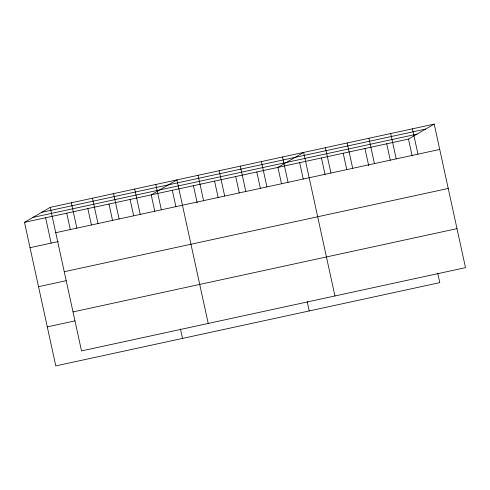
<?xml version="1.0" encoding="UTF-8"?>
<svg xmlns="http://www.w3.org/2000/svg" width="490" height="490" viewBox="0 0 490 490"><rect width="100%" height="100%" fill="white"/><g stroke="black" fill="none" stroke-linecap="round" stroke-linejoin="round"><path stroke-width="0.73" d="M437.729 273.236L439.781 282.632L55.799 365.895L24.5 222.344L50.219 207.368L434.201 124.105L465.5 267.656L81.518 350.92L50.219 207.368M24.5 222.344L408.482 139.08L434.201 124.105M41.736 212.311L425.712 129.048M32.989 217.401L416.966 134.144M55.744 232.707L439.726 149.444M30.025 247.683L58.426 241.527M64.251 271.717L448.234 188.454M38.532 286.693L66.205 280.69M73.016 311.91L456.992 228.646M47.291 326.885L74.964 320.883M412.445 128.827L417.97 154.166M408.482 139.08L412.053 155.477M390.683 133.543L396.208 158.882M386.72 143.803L390.297 160.193M368.927 138.26L374.452 163.599M364.964 148.519L368.701 165.657M347.165 142.982L352.69 168.321M343.202 153.235L346.779 169.632M325.409 147.698L330.934 173.037M321.446 157.958L325.017 174.348M334.946 295.966L303.647 152.415L277.928 167.39L281.499 183.787M299.684 162.674L303.261 179.071M282.528 156.996L288.053 182.335M307.175 301.546L309.227 310.942M261.409 161.578L266.934 186.917M256.809 171.972L260.38 188.368M240.29 166.153L245.815 191.492M235.69 176.553L239.261 192.944M219.171 170.734L224.696 196.074M214.571 181.129L218.142 197.525M198.052 175.316L203.577 200.655M193.452 185.71L197.188 202.848M208.232 323.443L176.933 179.891L151.214 194.867L154.791 211.264M172.333 190.292L175.91 206.682M155.814 184.473L161.339 209.812M180.467 329.023L182.513 338.418M134.695 189.054L140.22 214.393M130.095 199.448L133.672 215.845M113.576 193.63L119.101 218.969M108.976 204.03L112.553 220.42M92.457 198.211L97.982 223.55M87.857 208.605L91.434 225.002M71.338 202.793L76.863 228.132M66.738 213.187L70.315 229.583M45.619 217.768L51.144 243.101"/></g></svg>
